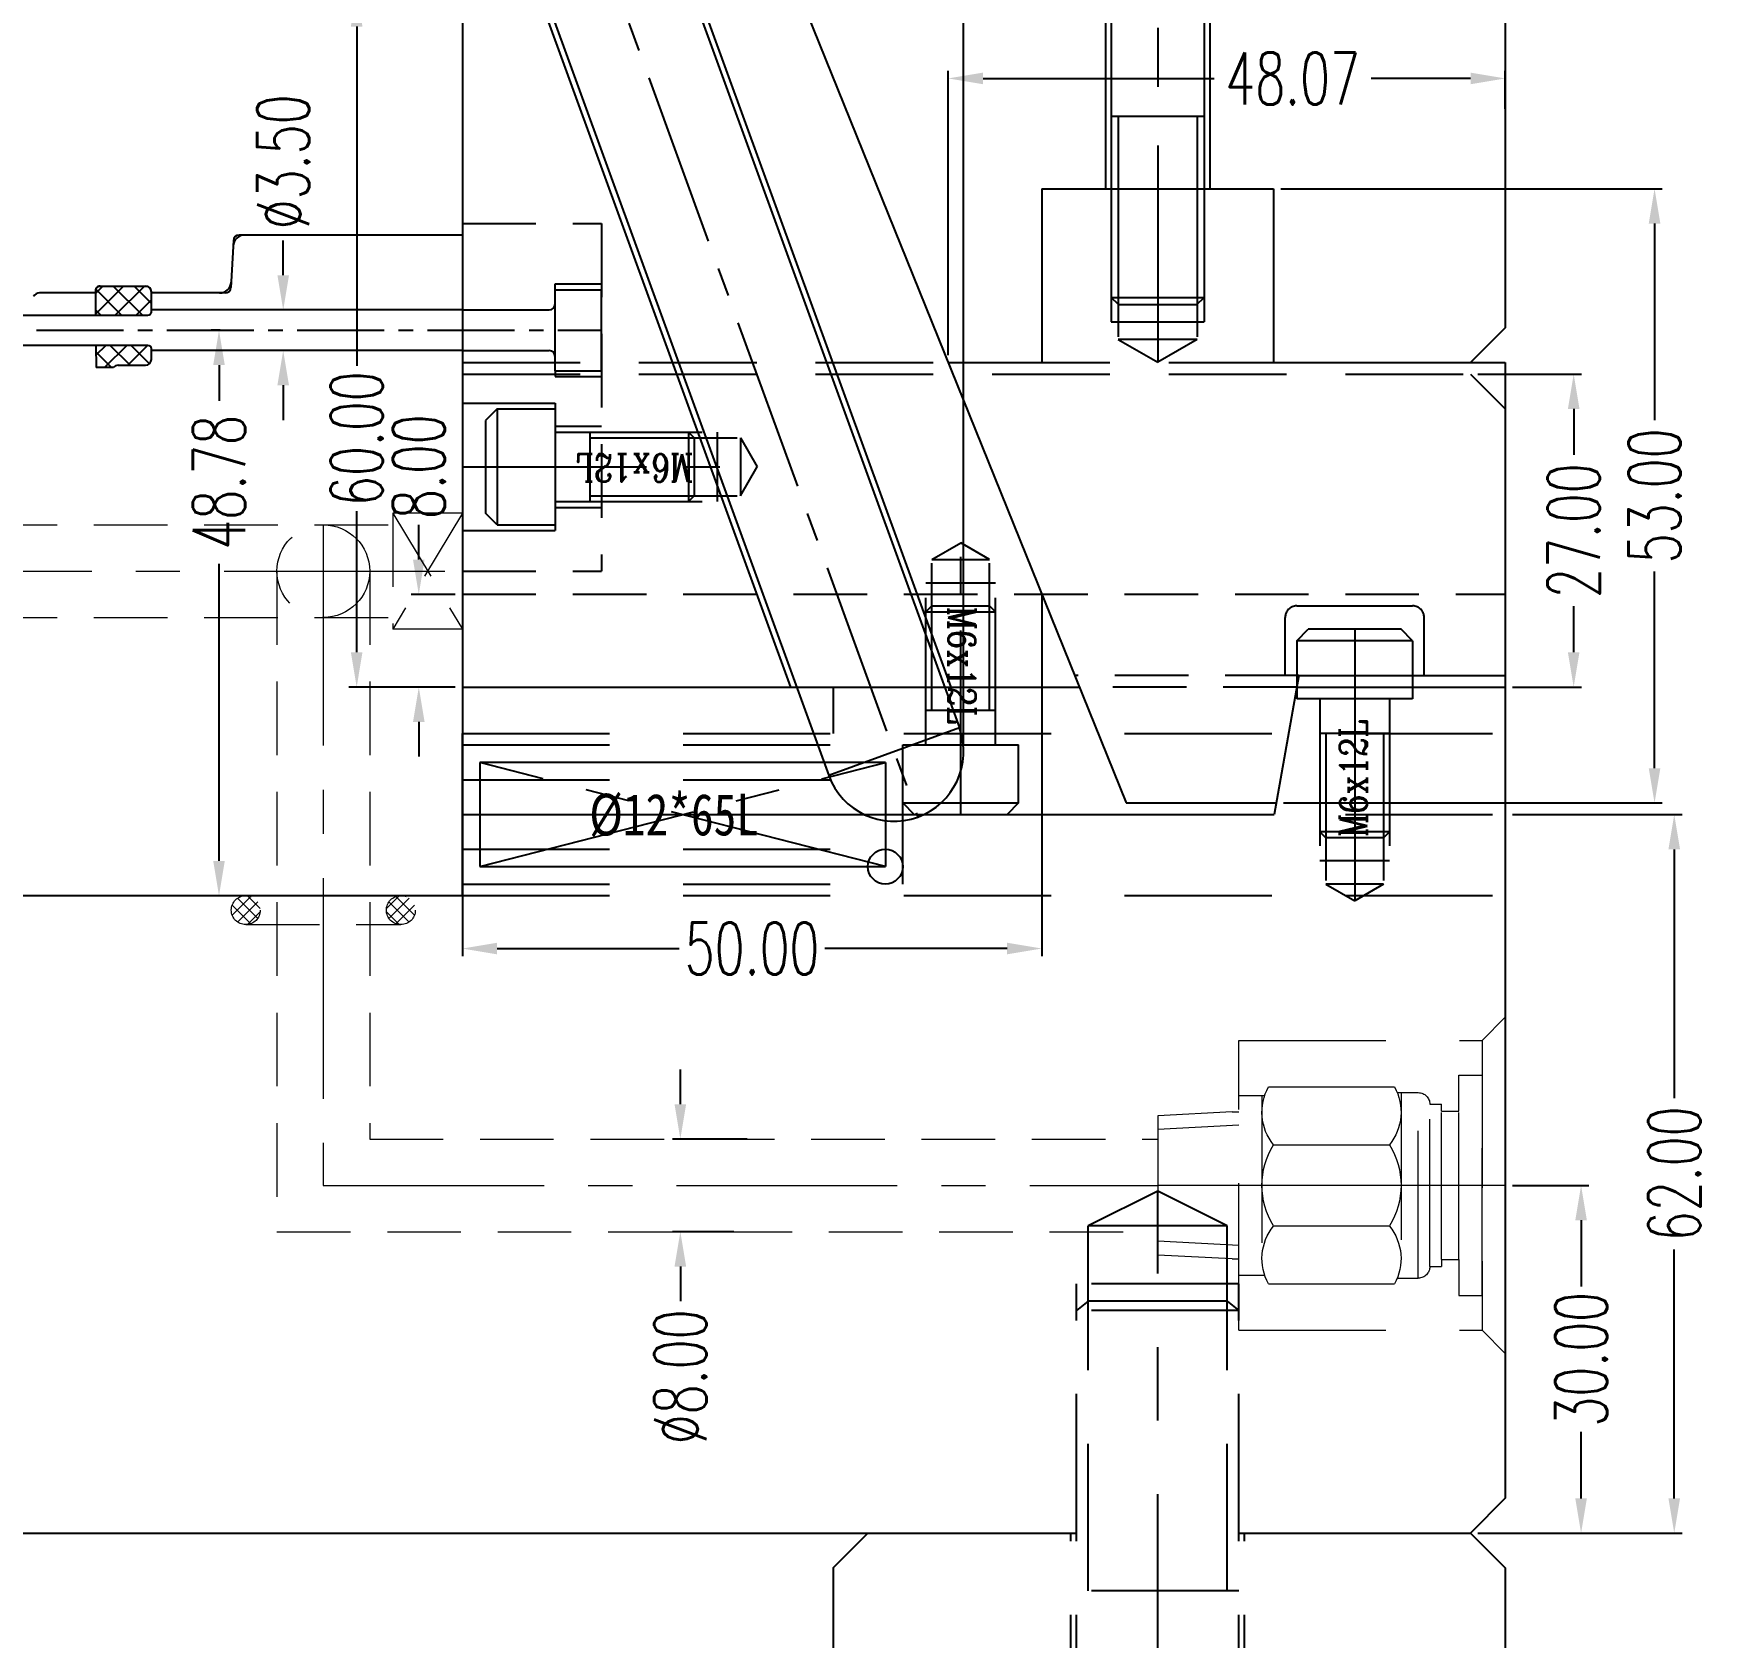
# Model space of a CAD drawing. Header units: inches. Extents: x 169168 to 170394, y -54081 to -53214.
# Drawn here: x 169806.4 to 169950.9, y -53927.9 to -53789.5 of the extents above; entities that cross this region are included whole.
import ezdxf

# ---------------------------------------------------------------- set-up
doc = ezdxf.new("R2010")
doc.units = ezdxf.units.IN
doc.header["$LTSCALE"] = 2
doc.header["$MEASUREMENT"] = 0
doc.header["$PDMODE"] = 3
doc.header["$PDSIZE"] = 0.3125
for name, pattern in [('ACAD_ISO02W100', [15, 12, -3]), ('CENTER', [50.8, 31.75, -6.35, 6.35, -6.35]), ('CENTER2', [1.125, 0.75, -0.125, 0.125, -0.125]), ('HIDDEN', [9.525, 6.35, -3.175])]:
    doc.linetypes.add(name, pattern=pattern)
doc.layers.get('0').update_dxf_attribs({"linetype": 'CONTINUOUS'})
doc.layers.get('Defpoints').update_dxf_attribs({"linetype": 'CONTINUOUS'})
for name, color, linetype in [('5', 5, 'CONTINUOUS'), ('CAV-COR', 1, 'CONTINUOUS'), ('PIN', 4, 'CONTINUOUS'), ('SCREW', 52, 'HIDDEN'), ('SILDE', 6, 'CONTINUOUS'), ('SLIDE', 6, 'CONTINUOUS'), ('SPRING', 160, 'CONTINUOUS'), ('WT', 4, 'CONTINUOUS'), ('文字', 1, 'CONTINUOUS')]:
    doc.layers.add(name, color=color, linetype=linetype)
for name, color, linetype, lineweight in [('dim', 3, 'CONTINUOUS', 15), ('WR', 122, 'HIDDEN', 18), ('螺絲', 42, 'ACAD_ISO02W100', 15)]:
    doc.layers.add(name, color=color, linetype=linetype, lineweight=lineweight)
doc.styles.add('ROMANC', font='romanc', dxfattribs={"width": 0.6, "height": 1})
doc.styles.get("Standard").update_dxf_attribs({"font": 'txt.shx', "width": 0.67})
doc.styles.add('新字体', font='KAIU.TTF', dxfattribs={"width": 0.75})
doc.dimstyles.new('2.00', dxfattribs={"dimtxt": 4.5, "dimasz": 3, "dimexe": 0.666, "dimexo": 0.626, "dimgap": 1, "dimtad": 0, "dimzin": 0, "dimdsep": 46, "dimtxsty": 'Standard', "dimcen": 0.09, "dimclrd": 3, "dimclre": 3, "dimclrt": 7, "dimazin": 0, "dimtfac": 1, "dimtofl": 0, "dimtmove": 0, "dimatfit": 0, "dimfxl": 0, "dimtolj": 1, "dimtzin": 0, "dimarcsym": 0})

# ---------------------------------------------------------------- blocks, each defined once
blk = doc.blocks.new('*D36955')
at = {"layer": 'Defpoints', "color": 0}
for p in [(169864.61, -53777.45), (169864.61, -53787.88), (169886.61, -53851.45)]:
    blk.add_point(p, dxfattribs=at)
at = {"layer": 'dim', "color": 3, "linetype": 'ByBlock', "lineweight": -2}
for p, q in [((169864.61, -53787.25), (169864.61, -53776.78)), ((169886.61, -53850.83), (169886.61, -53776.78)), ((169867.61, -53777.45), (169869.15, -53777.45)), ((169883.61, -53777.45), (169882.21, -53777.45))]:
    blk.add_line(p, q, dxfattribs=at)
at = {"layer": 'dim', "color": 3, "linetype": 'ByBlock'}
for points in [[(169867.61, -53776.95), (169867.61, -53777.95), (169864.61, -53777.45)], [(169883.61, -53777.95), (169883.61, -53776.95), (169886.61, -53777.45)]]:
    blk.add_solid(points, dxfattribs=at)
at = {"layer": 'dim', "color": 7, "linetype": 'ByBlock', "insert": (169875.68, -53777.45), "char_height": 4.5, "attachment_point": 5}
blk.add_mtext('\\A1;22.00', dxfattribs=at)
blk = doc.blocks.new('*D36957')
at = {"layer": 'Defpoints', "color": 0}
for p in [(169839.6, -53837.88), (169843.36, -53837.88), (169843.36, -53845.88)]:
    blk.add_point(p, dxfattribs=at)
at = {"layer": 'dim', "color": 3, "linetype": 'ByBlock', "lineweight": -2}
for p, q in [((169839.6, -53834.88), (169839.6, -53831.88)), ((169842.73, -53837.88), (169838.94, -53837.88)), ((169842.73, -53845.88), (169838.94, -53845.88)), ((169839.6, -53848.88), (169839.6, -53851.88))]:
    blk.add_line(p, q, dxfattribs=at)
at = {"layer": 'dim', "color": 3, "linetype": 'ByBlock'}
for points in [[(169839.1, -53834.88), (169840.1, -53834.88), (169839.6, -53837.88)], [(169840.1, -53848.88), (169839.1, -53848.88), (169839.6, -53845.88)]]:
    blk.add_solid(points, dxfattribs=at)
at = {"layer": 'dim', "color": 7, "linetype": 'ByBlock', "insert": (169839.6, -53826.86), "char_height": 4.5, "attachment_point": 5, "rotation": 90}
blk.add_mtext('\\A1;8.00', dxfattribs=at)
blk = doc.blocks.new('*D36958')
at = {"layer": 'Defpoints', "color": 0}
for p in [(169834.24, -53785.88), (169843.36, -53785.88), (169843.36, -53845.88)]:
    blk.add_point(p, dxfattribs=at)
at = {"layer": 'dim', "color": 3, "linetype": 'ByBlock', "lineweight": -2}
for p, q in [((169842.73, -53785.88), (169833.57, -53785.88)), ((169834.24, -53788.88), (169834.24, -53818.16)), ((169834.24, -53842.88), (169834.24, -53830.71)), ((169842.73, -53845.88), (169833.57, -53845.88))]:
    blk.add_line(p, q, dxfattribs=at)
at = {"layer": 'dim', "color": 3, "linetype": 'ByBlock'}
for points in [[(169834.74, -53788.88), (169833.74, -53788.88), (169834.24, -53785.88)], [(169833.74, -53842.88), (169834.74, -53842.88), (169834.24, -53845.88)]]:
    blk.add_solid(points, dxfattribs=at)
at = {"layer": 'dim', "color": 7, "linetype": 'ByBlock', "insert": (169834.24, -53824.44), "char_height": 4.5, "attachment_point": 5, "rotation": 90}
blk.add_mtext('\\A1;60.00', dxfattribs=at)
blk = doc.blocks.new('*D36959')
at = {"layer": 'Defpoints', "color": 0}
for p in [(169913.36, -53802.88), (169946.24, -53802.88), (169913.6, -53855.88)]:
    blk.add_point(p, dxfattribs=at)
at = {"layer": 'dim', "color": 3, "linetype": 'ByBlock', "lineweight": -2}
for p, q in [((169913.99, -53802.88), (169946.91, -53802.88)), ((169946.24, -53805.88), (169946.24, -53822.85)), ((169946.24, -53852.88), (169946.24, -53835.9)), ((169914.22, -53855.88), (169946.91, -53855.88))]:
    blk.add_line(p, q, dxfattribs=at)
at = {"layer": 'dim', "color": 3, "linetype": 'ByBlock'}
for points in [[(169946.74, -53805.88), (169945.74, -53805.88), (169946.24, -53802.88)], [(169945.74, -53852.88), (169946.74, -53852.88), (169946.24, -53855.88)]]:
    blk.add_solid(points, dxfattribs=at)
at = {"layer": 'dim', "color": 7, "linetype": 'ByBlock', "insert": (169946.24, -53829.38), "char_height": 4.5, "attachment_point": 5, "rotation": 90}
blk.add_mtext('\\A1;53.00', dxfattribs=at)
blk = doc.blocks.new('*D36960')
at = {"layer": 'Defpoints', "color": 0}
for p in [(169930.36, -53818.88), (169939.26, -53818.88), (169933.36, -53845.88)]:
    blk.add_point(p, dxfattribs=at)
at = {"layer": 'dim', "color": 3, "linetype": 'ByBlock', "lineweight": -2}
for p, q in [((169930.99, -53818.88), (169939.93, -53818.88)), ((169939.26, -53821.88), (169939.26, -53825.85)), ((169939.26, -53842.88), (169939.26, -53838.9)), ((169933.99, -53845.88), (169939.93, -53845.88))]:
    blk.add_line(p, q, dxfattribs=at)
at = {"layer": 'dim', "color": 3, "linetype": 'ByBlock'}
for points in [[(169939.76, -53821.88), (169938.76, -53821.88), (169939.26, -53818.88)], [(169938.76, -53842.88), (169939.76, -53842.88), (169939.26, -53845.88)]]:
    blk.add_solid(points, dxfattribs=at)
at = {"layer": 'dim', "color": 7, "linetype": 'ByBlock', "insert": (169939.26, -53832.38), "char_height": 4.5, "attachment_point": 5, "rotation": 90}
blk.add_mtext('\\A1;27.00', dxfattribs=at)
blk = doc.blocks.new('*D36961')
at = {"layer": 'Defpoints', "color": 0}
for p in [(169843.36, -53854.76), (169893.36, -53854.34), (169893.36, -53868.44)]:
    blk.add_point(p, dxfattribs=at)
at = {"layer": 'dim', "color": 3, "linetype": 'ByBlock', "lineweight": -2}
for p, q in [((169843.36, -53855.39), (169843.36, -53869.11)), ((169893.36, -53854.96), (169893.36, -53869.11)), ((169846.36, -53868.44), (169862.08, -53868.44)), ((169890.36, -53868.44), (169874.64, -53868.44))]:
    blk.add_line(p, q, dxfattribs=at)
at = {"layer": 'dim', "color": 3, "linetype": 'ByBlock'}
for points in [[(169846.36, -53867.94), (169846.36, -53868.94), (169843.36, -53868.44)], [(169890.36, -53868.94), (169890.36, -53867.94), (169893.36, -53868.44)]]:
    blk.add_solid(points, dxfattribs=at)
at = {"layer": 'dim', "color": 7, "linetype": 'ByBlock', "insert": (169868.36, -53868.44), "char_height": 4.5, "attachment_point": 5}
blk.add_mtext('\\A1;50.00', dxfattribs=at)
blk = doc.blocks.new('*D36962')
at = {"layer": 'Defpoints', "color": 0}
for p in [(169933.36, -53793.36), (169933.36, -53796.61), (169885.29, -53817.88)]:
    blk.add_point(p, dxfattribs=at)
at = {"layer": 'dim', "color": 3, "linetype": 'ByBlock', "lineweight": -2}
for p, q in [((169885.29, -53817.25), (169885.29, -53792.7)), ((169933.36, -53795.98), (169933.36, -53792.7)), ((169888.29, -53793.36), (169908.23, -53793.36)), ((169930.36, -53793.36), (169921.79, -53793.36))]:
    blk.add_line(p, q, dxfattribs=at)
at = {"layer": 'dim', "color": 3, "linetype": 'ByBlock'}
for points in [[(169888.29, -53792.86), (169888.29, -53793.86), (169885.29, -53793.36)], [(169930.36, -53793.86), (169930.36, -53792.86), (169933.36, -53793.36)]]:
    blk.add_solid(points, dxfattribs=at)
at = {"layer": 'dim', "color": 7, "linetype": 'ByBlock', "insert": (169915.01, -53793.36), "char_height": 4.5, "attachment_point": 5}
blk.add_mtext('\\A1;48.07', dxfattribs=at)
blk = doc.blocks.new('20160304.100245')
at = {"linetype": 'HIDDEN'}
for p, q in [((-5.5, 0), (-5.5, -8)), ((5.5, 0), (5.5, -8)), ((-3.5, -8), (-3.5, -12)), ((3.5, -8), (3.5, -12))]:
    blk.add_line(p, q, dxfattribs=at)
at = {"layer": 'SCREW', "linetype": 'CENTER', "ltscale": 0.25}
blk.add_line((0, 0), (0, -25.44), dxfattribs=at)
at = {"layer": 'SCREW'}
for p, q in [((-5, -3), (-4, -2)), ((4, -2), (-4, -2)), ((5, -3), (-5, -3)), ((-5, -3), (-5, -8)), ((5, -3), (5, -8)), ((5.5, -8), (-5.5, -8)), ((-3, -8), (-3, -22)), ((3, -8), (3, -22)), ((3, -11), (-3, -11)), ((-2.5, -11), (-2.5, -24)), ((2.5, -11), (2.5, -24)), ((-2.5, -20), (-3, -19.5)), ((3, -19.5), (-3, -19.5)), ((2.5, -20), (-2.5, -20)), ((2.5, -20), (3, -19.5)), ((3, -22), (-3, -22)), ((2.5, -24), (-2.5, -24)), ((-2.5, -24), (0, -25.44)), ((2.5, -24), (0, -25.44))]:
    blk.add_line(p, q, dxfattribs=at)
at = {"layer": 'SCREW', "linetype": 'Continuous'}
blk.add_line((5, -3), (4, -2), dxfattribs=at)
at = {"layer": 'dim', "linetype": 'ByBlock', "ltscale": 0.3, "style": 'ROMANC', "width": 0.8}
blk.add_text('M6x12L', height=2.383, rotation=90, dxfattribs=at).set_placement((1.09, -19.95))
blk = doc.blocks.new('20160107.134953')
at = {"layer": 'SCREW'}
for p, q in [((-2.5, 16.05), (0, 17.49)), ((2.5, 16.05), (0, 17.49)), ((-2.5, 16.05), (2.5, 16.05)), ((-2.5, 3.05), (-2.5, 16.05)), ((2.5, 3.05), (2.5, 16.05)), ((-3, 0.05), (-3, 14.05)), ((-3, 14.05), (3, 14.05)), ((3, 0.05), (3, 14.05)), ((-2.5, 12.05), (-3, 11.55)), ((-2.5, 12.05), (2.5, 12.05)), ((2.5, 12.05), (3, 11.55)), ((-3, 11.55), (3, 11.55)), ((-3, 3.05), (3, 3.05)), ((-5, 0.05), (5, 0.05)), ((-5, -4.95), (-5, 0.05)), ((5, -4.95), (5, 0.05)), ((-5, -4.95), (5, -4.95)), ((5, -4.95), (4, -5.95)), ((-4, -5.95), (4, -5.95))]:
    blk.add_line(p, q, dxfattribs=at)
at = {"layer": 'SCREW', "linetype": 'CENTER', "ltscale": 5}
blk.add_line((0, -5.95), (0, 17.49), dxfattribs=at)
at = {"layer": 'SCREW', "linetype": 'Continuous'}
blk.add_line((-5, -4.95), (-4, -5.95), dxfattribs=at)
at = {"layer": 'dim', "linetype": 'ByBlock', "ltscale": 0.3, "style": 'ROMANC', "width": 0.8}
blk.add_text('M6x12L', height=2.383, rotation=270, dxfattribs=at).set_placement((-1.09, 12))
blk = doc.blocks.new('*D38723')
at = {"layer": 'Defpoints', "color": 0}
for p in [(169933.36, -53720.88), (169836.36, -53729.88), (169903.36, -53752.6), (169933.36, -53814.88), (169880.67, -53851.62)]:
    blk.add_point(p, dxfattribs=at)
at = {"layer": 'dim', "color": 3, "linetype": 'ByBlock', "lineweight": -2}
for start, end in [(90.6998, 98.3012), (101.6988, 109.3002)]:
    blk.add_arc((169933.36, -53996.38), 245.62, start, end, dxfattribs=at)
at = {"layer": 'dim', "color": 3, "linetype": 'ByBlock'}
for points in [[(169930.36, -53751.28), (169930.36, -53750.28), (169933.36, -53750.76)], [(169852.01, -53764.1), (169852.35, -53765.04), (169849.36, -53765.58)]]:
    blk.add_solid(points, dxfattribs=at)
at = {"layer": 'dim', "color": 7, "linetype": 'ByBlock', "insert": (169890.71, -53754.5), "char_height": 4.5, "attachment_point": 5, "rotation": 10}
blk.add_mtext('\\A1;20.00%%d', dxfattribs=at)
blk = doc.blocks.new('*D38724')
at = {"layer": 'Defpoints', "color": 0}
for p in [(169933.36, -53720.88), (169910.52, -53759.34), (169872.36, -53785.88), (169933.36, -53814.88), (169900.64, -53855.88)]:
    blk.add_point(p, dxfattribs=at)
at = {"layer": 'dim', "color": 3, "linetype": 'ByBlock', "lineweight": -2}
blk.add_line((169872.13, -53785.29), (169866.07, -53770.29), dxfattribs=at)
for start, end in [(90.9604, 101), (105.8242, 111.0396)]:
    blk.add_arc((169933.36, -53936.86), 178.98, start, end, dxfattribs=at)
at = {"layer": 'dim', "color": 3, "linetype": 'ByBlock'}
for points in [[(169930.37, -53758.4), (169930.36, -53757.4), (169933.36, -53757.88)], [(169868.92, -53769.34), (169869.29, -53770.27), (169866.31, -53770.91)]]:
    blk.add_solid(points, dxfattribs=at)
at = {"layer": 'dim', "color": 7, "linetype": 'ByBlock', "insert": (169891.85, -53762.76), "char_height": 4.5, "attachment_point": 5, "rotation": 13.4121}
blk.add_mtext('\\A1;22.00%%d', dxfattribs=at)
blk = doc.blocks.new('20151021.111546')
at = {"layer": 'SCREW'}
for p, q in [((2.5, 16), (5, 17.44)), ((7.5, 16), (5, 17.44)), ((2.5, 16), (7.5, 16)), ((2.5, 3), (2.5, 16)), ((7.5, 3), (7.5, 16)), ((2, 0), (2, 14)), ((2, 14), (8, 14)), ((8, 0), (8, 14)), ((2.5, 12), (2, 11.5)), ((2.5, 12), (7.5, 12)), ((7.5, 12), (8, 11.5)), ((2, 11.5), (8, 11.5)), ((2, 3), (8, 3)), ((0, 0), (10, 0)), ((0, -5), (0, 0)), ((10, -5), (10, 0)), ((0, -5), (10, -5)), ((10, -5), (9, -6)), ((1, -6), (9, -6))]:
    blk.add_line(p, q, dxfattribs=at)
at = {"layer": 'SCREW', "linetype": 'CENTER', "ltscale": 0.25}
blk.add_line((5, -6), (5, 17.44), dxfattribs=at)
at = {"layer": 'SCREW', "linetype": 'Continuous'}
blk.add_line((0, -5), (1, -6), dxfattribs=at)
at = {"layer": 'dim', "linetype": 'ByBlock', "ltscale": 0.3, "style": 'ROMANC', "width": 0.8}
blk.add_text('M6x12L', height=2.383, rotation=270, dxfattribs=at).set_placement((3.91, 11.95))
blk = doc.blocks.new('*D38725')
at = {"layer": 'Defpoints', "color": 0}
for p in [(169933.36, -53856.88), (169947.94, -53856.88), (169930.36, -53918.88)]:
    blk.add_point(p, dxfattribs=at)
at = {"layer": 'dim', "color": 3, "linetype": 'ByBlock', "lineweight": -2}
for p, q in [((169933.99, -53856.88), (169948.61, -53856.88)), ((169947.94, -53859.88), (169947.94, -53881.35)), ((169947.94, -53915.88), (169947.94, -53894.4)), ((169930.99, -53918.88), (169948.61, -53918.88))]:
    blk.add_line(p, q, dxfattribs=at)
at = {"layer": 'dim', "color": 3, "linetype": 'ByBlock'}
for points in [[(169948.44, -53859.88), (169947.44, -53859.88), (169947.94, -53856.88)], [(169947.44, -53915.88), (169948.44, -53915.88), (169947.94, -53918.88)]]:
    blk.add_solid(points, dxfattribs=at)
at = {"layer": 'dim', "color": 7, "linetype": 'ByBlock', "insert": (169947.94, -53887.88), "char_height": 4.5, "attachment_point": 5, "rotation": 90}
blk.add_mtext('\\A1;62.00', dxfattribs=at)
blk = doc.blocks.new('*D38768')
at = {"layer": 'Defpoints', "color": 0}
for p in [(169827.9, -53813.34), (169828.39, -53813.34), (169828.47, -53816.84)]:
    blk.add_point(p, dxfattribs=at)
at = {"layer": 'dim', "color": 3, "linetype": 'ByBlock', "lineweight": -2}
for p, q in [((169827.9, -53810.34), (169827.9, -53807.34)), ((169827.76, -53813.34), (169827.23, -53813.34)), ((169827.85, -53816.84), (169827.23, -53816.84)), ((169827.9, -53819.84), (169827.9, -53822.84))]:
    blk.add_line(p, q, dxfattribs=at)
at = {"layer": 'dim', "color": 3, "linetype": 'ByBlock'}
for points in [[(169827.4, -53810.34), (169828.4, -53810.34), (169827.9, -53813.34)], [(169828.4, -53819.84), (169827.4, -53819.84), (169827.9, -53816.84)]]:
    blk.add_solid(points, dxfattribs=at)
at = {"layer": 'dim', "color": 7, "linetype": 'ByBlock', "insert": (169827.9, -53800.56), "char_height": 4.5, "attachment_point": 5, "rotation": 90}
blk.add_mtext('%%c3.50', dxfattribs=at)
blk = doc.blocks.new('*D38769')
at = {"layer": 'Defpoints', "color": 0}
for p in [(169822.36, -53815.09), (169823.09, -53815.09), (169825.41, -53863.88)]:
    blk.add_point(p, dxfattribs=at)
at = {"layer": 'dim', "color": 3, "linetype": 'ByBlock', "lineweight": -2}
for p, q in [((169822.46, -53815.09), (169821.69, -53815.09)), ((169822.36, -53818.09), (169822.36, -53821.18)), ((169822.36, -53860.88), (169822.36, -53835.24)), ((169824.79, -53863.88), (169821.69, -53863.88))]:
    blk.add_line(p, q, dxfattribs=at)
at = {"layer": 'dim', "color": 3, "linetype": 'ByBlock'}
for points in [[(169822.86, -53818.09), (169821.86, -53818.09), (169822.36, -53815.09)], [(169821.86, -53860.88), (169822.86, -53860.88), (169822.36, -53863.88)]]:
    blk.add_solid(points, dxfattribs=at)
at = {"layer": 'dim', "color": 7, "linetype": 'ByBlock', "insert": (169822.36, -53828.21), "char_height": 4.5, "attachment_point": 5, "rotation": 90}
blk.add_mtext('\\A1;48.78', dxfattribs=at)
blk = doc.blocks.new('*D38801')
at = {"layer": 'Defpoints', "color": 0}
for p in [(169933.36, -53888.88), (169939.9, -53888.88), (169930.36, -53918.88)]:
    blk.add_point(p, dxfattribs=at)
at = {"layer": 'dim', "color": 3, "linetype": 'ByBlock', "lineweight": -2}
for p, q in [((169933.99, -53888.88), (169940.56, -53888.88)), ((169939.9, -53891.88), (169939.9, -53897.6)), ((169939.9, -53915.88), (169939.9, -53910.15)), ((169930.99, -53918.88), (169940.56, -53918.88))]:
    blk.add_line(p, q, dxfattribs=at)
at = {"layer": 'dim', "color": 3, "linetype": 'ByBlock'}
for points in [[(169940.4, -53891.88), (169939.4, -53891.88), (169939.9, -53888.88)], [(169939.4, -53915.88), (169940.4, -53915.88), (169939.9, -53918.88)]]:
    blk.add_solid(points, dxfattribs=at)
at = {"layer": 'dim', "color": 7, "linetype": 'ByBlock', "insert": (169939.9, -53903.88), "char_height": 4.5, "attachment_point": 5, "rotation": 90}
blk.add_mtext('\\A1;30.00', dxfattribs=at)
blk = doc.blocks.new('*X38094')
at = {"color": 0}
for p, q in [((-7.86, -0.44), (-6.25, 1.17)), ((-6.25, -1.17), (-7.86, 0.44)), ((-5.66, -0.71), (-7.4, 1.03)), ((-7.4, -1.03), (-5.66, 0.71)), ((-5.45, 0.15), (-6.54, 1.24)), ((5.45, 0.15), (6.54, 1.24)), ((5.66, -0.71), (7.4, 1.03)), ((7.4, -1.03), (5.66, 0.71)), ((7.86, -0.44), (6.25, 1.17)), ((6.25, -1.17), (7.86, 0.44)), ((-6.54, -1.24), (-5.45, -0.15)), ((6.54, -1.24), (5.45, -0.15))]:
    blk.add_line(p, q, dxfattribs=at)
blk = doc.blocks.new('*D38802')
at = {"layer": 'Defpoints', "color": 0}
for p in [(169868.56, -53884.88), (169862.17, -53892.88), (169867.42, -53892.88)]:
    blk.add_point(p, dxfattribs=at)
at = {"layer": 'dim', "color": 3, "linetype": 'ByBlock', "lineweight": -2}
for p, q in [((169862.17, -53881.88), (169862.17, -53878.88)), ((169867.93, -53884.88), (169861.5, -53884.88)), ((169866.79, -53892.88), (169861.5, -53892.88)), ((169862.17, -53895.88), (169862.17, -53898.88))]:
    blk.add_line(p, q, dxfattribs=at)
at = {"layer": 'dim', "color": 3, "linetype": 'ByBlock'}
for points in [[(169861.67, -53881.88), (169862.67, -53881.88), (169862.17, -53884.88)], [(169862.67, -53895.88), (169861.67, -53895.88), (169862.17, -53892.88)]]:
    blk.add_solid(points, dxfattribs=at)
at = {"layer": 'dim', "color": 7, "linetype": 'ByBlock', "insert": (169862.17, -53905.4), "char_height": 4.5, "attachment_point": 5, "rotation": 90}
blk.add_mtext('%%c8.00', dxfattribs=at)
blk = doc.blocks.new('20150129.111502')
at = {"layer": '5', "color": 122, "linetype": 'HIDDEN', "lineweight": 0}
for p, q in [((0, 14.5), (0, -14.5)), ((2, 12.5), (0, 14.5)), ((2, 12.5), (2, -12.5)), ((23, 12.5), (2, 12.5)), ((23, -12.5), (23, 12.5)), ((2, -9.5), (2, 9.5)), ((4.01, 9.5), (2, 9.5)), ((4.01, 6.4), (4.01, 9.5)), ((7.51, -8), (7.51, 8)), ((9.33, 8), (7.51, 8)), ((9, 8), (9, -8)), ((20.43, 8.5), (9.57, 8.5)), ((23, 7.75), (20.77, 7.75)), ((21, 7.75), (21, -7.75)), ((4.01, -6.4), (4.01, 6.4)), ((5.51, 6.4), (4.01, 6.4)), ((5.51, 6.4), (5.51, 7)), ((6.51, 7), (5.51, 7)), ((5.51, 6.4), (5.51, 7)), ((5.51, -6.4), (5.51, 6.4)), ((6.51, -7), (6.51, 7)), ((23.56, 6.35), (23, 6.35)), ((23.56, 6.35), (30, 6.01)), ((30, 6.01), (30, -6.01)), ((23, 5.19), (30, 4.82)), ((20.01, 3.5), (9.99, 3.5)), ((20.01, -3.5), (9.99, -3.5)), ((23, -5.19), (30, -4.82)), ((5.51, -6.4), (4.01, -6.4)), ((4.01, -6.4), (4.01, -9.5)), ((5.51, -6.4), (5.51, -7)), ((5.51, -6.4), (5.51, -7)), ((6.51, -7), (5.51, -7)), ((23.56, -6.35), (23, -6.35)), ((23.56, -6.35), (30, -6.01)), ((9.33, -8), (7.51, -8)), ((20.43, -8.5), (9.57, -8.5)), ((23, -7.75), (20.77, -7.75)), ((4.01, -9.5), (2, -9.5)), ((2, -12.5), (0, -14.5)), ((23, -12.5), (2, -12.5))]:
    blk.add_line(p, q, dxfattribs=at)
at = {"layer": '5', "color": 122, "linetype": 'CENTER', "lineweight": 0, "ltscale": 0.5}
blk.add_line((0, 0), (30, 0), dxfattribs=at)
at = {"layer": '5', "color": 122, "linetype": 'HIDDEN', "lineweight": 0}
for centre, radius, start, end in [((7.51, 7), 1, 90, 180), ((13.47, 6.32), 4.47, 150.752, 219.0183), ((16.53, 6.32), 4.47, 320.9817, 29.248), ((15.66, 0), 6.66, 148.3016, 211.6984), ((14.34, 0), 6.66, 328.3016, 31.6984), ((13.47, -6.32), 4.47, 140.9817, 209.248), ((16.53, -6.32), 4.47, 330.752, 39.0183), ((7.51, -7), 1, 180, 270)]:
    blk.add_arc(centre, radius, start, end, dxfattribs=at)

msp = doc.modelspace()

# ---------------------------------------------------------------- linework, layer by layer
at = {"linetype": 'Continuous'}
for p, q in [((169933.361, -53720.875), (169933.361, -53814.875)), ((169933.361, -53814.875), (169930.361, -53817.875)), ((169933.361, -53821.875), (169933.361, -53915.875)), ((169933.361, -53915.875), (169930.361, -53918.875)), ((169726.361, -53918.875), (169896.361, -53918.875)), ((169875.361, -53921.875), (169878.361, -53918.875)), ((169910.361, -53918.875), (169930.361, -53918.875)), ((169930.361, -53918.875), (169933.361, -53921.875)), ((169875.361, -53921.875), (169875.361, -54015.875)), ((169933.361, -53921.875), (169933.361, -53990.875))]:
    msp.add_line(p, q, dxfattribs=at)
at = {"color": 7, "linetype": 'Continuous'}
for p, q in [((169898.861, -53727.875), (169898.861, -53802.875)), ((169907.861, -53727.875), (169907.861, -53802.875))]:
    msp.add_line(p, q, dxfattribs=at)
at = {"color": 8, "linetype": 'HIDDEN', "ltscale": 0.8}
for p, q in [((169843.361, -53817.875), (169930.361, -53817.875)), ((169843.361, -53818.875), (169930.361, -53818.875)), ((169930.361, -53818.875), (169933.361, -53821.875))]:
    msp.add_line(p, q, dxfattribs=at)
at = {"linetype": 'HIDDEN'}
for p, q in [((169903.361, -53889.375), (169897.361, -53892.375)), ((169909.361, -53892.375), (169903.361, -53889.375)), ((169909.361, -53892.375), (169897.361, -53892.375)), ((169897.361, -53923.875), (169897.361, -53892.375)), ((169909.361, -53923.875), (169909.361, -53892.375)), ((169910.361, -53897.375), (169896.361, -53897.375)), ((169896.361, -54033.875), (169896.361, -53897.375)), ((169910.361, -54033.875), (169910.361, -53897.375)), ((169897.361, -53898.875), (169896.361, -53899.675)), ((169910.361, -53899.675), (169896.361, -53899.675)), ((169909.361, -53898.875), (169897.361, -53898.875)), ((169909.361, -53898.875), (169910.361, -53899.675)), ((169895.861, -54033.875), (169895.861, -53918.875)), ((169910.861, -54033.875), (169910.861, -53918.875)), ((169910.361, -53923.875), (169896.361, -53923.875))]:
    msp.add_line(p, q, dxfattribs=at)
at = {"linetype": 'CENTER', "ltscale": 0.5}
msp.add_line((169903.361, -54048.875), (169903.361, -53889.375), dxfattribs=at)
at = {"layer": 'CAV-COR'}
for p, q in [((169843.361, -53767.875), (169843.361, -53863.875)), ((169823.598, -53807.349), (169823.386, -53811.401)), ((169843.361, -53806.875), (169824.097, -53806.875)), ((169811.694, -53811.875), (169806.875, -53811.875)), ((169811.689, -53811.674), (169811.689, -53811.875)), ((169811.692, -53811.678), (169811.711, -53813.785)), ((169812.333, -53811.272), (169811.694, -53811.911)), ((169814.129, -53811.272), (169811.71, -53813.691)), ((169813.951, -53813.785), (169811.717, -53811.551)), ((169811.998, -53811.272), (169816.023, -53811.272)), ((169815.747, -53813.785), (169813.234, -53811.272)), ((169815.925, -53811.272), (169813.412, -53813.785)), ((169816.526, -53812.768), (169815.03, -53811.272)), ((169816.023, -53811.272), (169816.209, -53811.31)), ((169816.508, -53811.775), (169816.526, -53811.775)), ((169816.508, -53811.875), (169816.518, -53811.875)), ((169816.526, -53813.483), (169816.526, -53811.775)), ((169822.886, -53811.875), (169816.526, -53811.875)), ((169811.689, -53812.78), (169811.702, -53812.78)), ((169812.155, -53813.785), (169811.707, -53813.337)), ((169816.526, -53812.467), (169815.208, -53813.785)), ((169816.508, -53813.508), (169816.508, -53813.576)), ((169811.733, -53816.398), (169811.75, -53818.307)), ((169813.085, -53818.307), (169811.738, -53816.961)), ((169812.595, -53816.398), (169811.741, -53817.252)), ((169814.392, -53816.398), (169812.482, -53818.307)), ((169814.68, -53818.106), (169812.972, -53816.398)), ((169816.188, -53816.398), (169814.479, -53818.106)), ((169816.349, -53817.979), (169814.768, -53816.398)), ((169816.508, -53816.607), (169816.508, -53816.699)), ((169816.526, -53817.604), (169816.526, -53816.699)), ((169813.259, -53818.307), (169811.75, -53818.307)), ((169813.661, -53818.106), (169816.023, -53818.106)), ((169723.361, -53863.875), (169843.361, -53863.875))]:
    msp.add_line(p, q, dxfattribs=at)
for points in [[(169823.725, -53807.344), (169823.653, -53807.346), (169823.598, -53807.349)], [(169811.689, -53811.677), (169811.691, -53811.677), (169811.692, -53811.678), (169811.692, -53811.678)], [(169816.209, -53811.31), (169816.366, -53811.419), (169816.471, -53811.582)]]:
    msp.add_lwpolyline(points, dxfattribs=at)
for centre, radius, start, end in [((169824.572, -53807.875), 1, 90, 177), ((169824.097, -53807.375), 0.5, 90, 177), ((169806.875, -53812.475), 0.6, 90.00098, 150.75386), ((169812.091, -53811.674), 0.402, 90, 180), ((169812.094, -53811.674), 0.402, 90, 180.5), ((169816.023, -53811.775), 0.502, 0, 90), ((169822.412, -53810.875), 1, 269.99925, 356.99996), ((169822.886, -53811.375), 0.5, 270, 357), ((169816.023, -53817.604), 0.502, 270, 0), ((169813.661, -53818.609), 0.502, 90, 143.13492)]:
    msp.add_arc(centre, radius, start, end, dxfattribs=at)
at = {"layer": 'PIN', "linetype": 'CENTER2', "ltscale": 10}
msp.add_line((169836.361, -53729.875), (169882.673, -53857.118), dxfattribs=at)
at = {"layer": 'PIN'}
for p, q in [((169844.906, -53735.81), (169886.25, -53849.402)), ((169833.63, -53739.915), (169874.974, -53853.507)), ((169886.25, -53849.402), (169874.974, -53853.507))]:
    msp.add_line(p, q, dxfattribs=at)
at = {"layer": 'PIN', "linetype": 'Continuous', "ltscale": 0.3}
for p, q in [((169851.361, -53811.091), (169855.361, -53811.091)), ((169851.361, -53811.591), (169851.361, -53811.091)), ((169851.361, -53811.591), (169855.361, -53811.591)), ((169851.361, -53818.591), (169851.361, -53811.591)), ((169855.361, -53818.591), (169855.361, -53811.591)), ((169843.361, -53813.341), (169816.526, -53813.341)), ((169843.361, -53813.341), (169850.861, -53813.341)), ((169796.752, -53813.785), (169816.224, -53813.785)), ((169816.224, -53816.398), (169796.752, -53816.398)), ((169843.361, -53816.841), (169816.526, -53816.841)), ((169843.361, -53816.841), (169850.861, -53816.841)), ((169851.361, -53818.591), (169855.361, -53818.591)), ((169851.361, -53818.591), (169851.361, -53819.091)), ((169851.361, -53819.091), (169855.361, -53819.091))]:
    msp.add_line(p, q, dxfattribs=at)
at = {"layer": 'PIN', "linetype": 'CENTER2', "ltscale": 5}
msp.add_line((169795.361, -53815.091), (169855.361, -53815.091), dxfattribs=at)
at = {"layer": 'PIN', "linetype": 'Continuous', "ltscale": 0.3}
for centre, radius, start, end in [((169850.861, -53812.841), 0.5, 270, 0), ((169816.224, -53813.483), 0.301, 270, 0), ((169816.224, -53816.699), 0.301, 0, 90), ((169850.861, -53817.341), 0.5, 0, 90)]:
    msp.add_arc(centre, radius, start, end, dxfattribs=at)
at = {"layer": 'PIN'}
msp.add_arc((169880.612, -53851.455), 6, 200, 20, dxfattribs=at)
at = {"layer": 'SCREW', "linetype": 'CENTER', "ltscale": 0.4}
msp.add_line((169903.361, -53717.875), (169903.361, -53817.838), dxfattribs=at)
at = {"layer": 'SCREW', "linetype": 'Continuous'}
for p, q in [((169899.361, -53727.875), (169899.361, -53814.375)), ((169907.361, -53727.875), (169907.361, -53814.375)), ((169899.361, -53796.604), (169907.361, -53796.604)), ((169899.361, -53812.25), (169907.361, -53812.25)), ((169899.986, -53812.875), (169899.361, -53812.25)), ((169899.986, -53812.875), (169906.736, -53812.875)), ((169906.736, -53812.875), (169907.361, -53812.25)), ((169899.361, -53814.375), (169907.361, -53814.375)), ((169899.961, -53815.875), (169903.361, -53817.838)), ((169906.761, -53815.875), (169899.961, -53815.875)), ((169906.761, -53815.875), (169903.361, -53817.838))]:
    msp.add_line(p, q, dxfattribs=at)
at = {"layer": 'SCREW', "ltscale": 1.5}
for p, q in [((169899.961, -53796.604), (169899.961, -53815.875)), ((169906.761, -53796.604), (169906.761, -53815.875))]:
    msp.add_line(p, q, dxfattribs=at)
at = {"layer": 'SILDE', "linetype": 'ByBlock'}
for p, q in [((169872.361, -53785.875), (169900.643, -53855.875)), ((169850.305, -53787.191), (169871.664, -53845.875)), ((169864.637, -53788.559), (169885.499, -53845.875)), ((169893.361, -53802.875), (169893.361, -53817.875)), ((169893.361, -53802.875), (169913.361, -53802.875)), ((169913.361, -53802.875), (169913.361, -53817.875)), ((169885.29, -53817.875), (169893.361, -53817.875)), ((169913.361, -53817.875), (169933.361, -53817.875)), ((169933.361, -53817.875), (169933.361, -53844.875)), ((169893.361, -53837.852), (169893.361, -53856.875)), ((169915.537, -53844.875), (169913.421, -53856.875)), ((169915.537, -53844.875), (169933.361, -53844.875)), ((169843.361, -53845.875), (169896.602, -53845.875)), ((169915.361, -53845.875), (169933.361, -53845.875)), ((169900.643, -53855.875), (169913.598, -53855.875)), ((169893.361, -53856.875), (169913.421, -53856.875))]:
    msp.add_line(p, q, dxfattribs=at)
at = {"layer": 'SILDE', "linetype": 'HIDDEN', "ltscale": 0.5}
for p, q in [((169843.361, -53805.875), (169855.361, -53805.875)), ((169855.361, -53805.875), (169855.361, -53835.875)), ((169843.361, -53835.875), (169855.361, -53835.875)), ((169843.361, -53837.875), (169933.361, -53837.875)), ((169915.537, -53844.875), (169896.198, -53844.875)), ((169915.361, -53845.875), (169896.602, -53845.875))]:
    msp.add_line(p, q, dxfattribs=at)
at = {"layer": 'SLIDE', "linetype": 'HIDDEN'}
for p, q in [((169915.361, -53838.875), (169925.361, -53838.875)), ((169914.361, -53844.875), (169914.361, -53839.875)), ((169926.361, -53844.875), (169926.361, -53839.875))]:
    msp.add_line(p, q, dxfattribs=at)
for centre, start, end in [((169915.361, -53839.875), 90, 180), ((169925.361, -53839.875), 0, 90)]:
    msp.add_arc(centre, 1, start, end, dxfattribs=at)
at = {"layer": 'SPRING', "linetype": 'HIDDEN'}
for p, q in [((169875.361, -53845.875), (169875.361, -53849.875)), ((169843.361, -53849.875), (169933.361, -53849.875)), ((169843.361, -53850.875), (169881.361, -53850.875)), ((169843.361, -53853.875), (169881.361, -53853.875)), ((169843.361, -53859.875), (169881.361, -53859.875)), ((169843.361, -53862.875), (169881.361, -53862.875)), ((169843.361, -53863.875), (169933.361, -53863.875))]:
    msp.add_line(p, q, dxfattribs=at)
at = {"layer": 'SPRING'}
for p, q in [((169843.361, -53863.875), (169843.361, -53849.875)), ((169881.361, -53862.875), (169881.361, -53850.875))]:
    msp.add_line(p, q, dxfattribs=at)
at = {"layer": 'SPRING', "linetype": 'CENTER', "ltscale": 10}
for p, q in [((169879.861, -53852.375), (169844.861, -53852.375)), ((169844.861, -53861.375), (169879.861, -53861.375))]:
    msp.add_line(p, q, dxfattribs=at)
at = {"layer": 'SPRING', "linetype": 'CENTER', "ltscale": 0.3}
for p, q in [((169844.861, -53861.375), (169879.861, -53852.375)), ((169879.861, -53861.375), (169844.861, -53852.375)), ((169844.861, -53852.375), (169844.861, -53861.375)), ((169879.861, -53852.375), (169879.861, -53861.375))]:
    msp.add_line(p, q, dxfattribs=at)
at = {"layer": 'SPRING', "linetype": 'CENTER'}
msp.add_line((169843.361, -53856.875), (169933.361, -53856.875), dxfattribs=at)
at = {"layer": 'SPRING', "linetype": 'Continuous'}
msp.add_circle((169879.861, -53861.375), 1.5, dxfattribs=at)
at = {"layer": 'WR', "linetype": 'HIDDEN', "ltscale": 0.5}
for p, q in [((169735.361, -53831.875), (169837.361, -53831.875)), ((169837.361, -53830.875), (169837.361, -53840.875)), ((169837.361, -53830.875), (169843.361, -53840.875)), ((169843.361, -53830.875), (169837.361, -53840.875)), ((169843.361, -53830.875), (169837.361, -53830.875)), ((169843.361, -53830.875), (169843.361, -53840.875)), ((169827.361, -53835.875), (169827.361, -53892.875)), ((169835.361, -53835.875), (169835.361, -53884.875)), ((169735.361, -53839.875), (169837.361, -53839.875)), ((169843.361, -53840.875), (169837.361, -53840.875)), ((169824.671, -53863.875), (169838.051, -53863.875)), ((169824.671, -53866.375), (169838.051, -53866.375)), ((169835.361, -53884.875), (169903.361, -53884.875)), ((169827.361, -53892.875), (169903.361, -53892.875))]:
    msp.add_line(p, q, dxfattribs=at)
at = {"layer": 'WR', "linetype": 'CENTER', "ltscale": 0.3}
for p, q in [((169831.361, -53831.875), (169831.361, -53888.875)), ((169731.361, -53835.875), (169843.361, -53835.875)), ((169831.361, -53888.875), (169903.361, -53888.875))]:
    msp.add_line(p, q, dxfattribs=at)
at = {"layer": 'WR', "linetype": 'HIDDEN', "ltscale": 0.5}
for centre, radius in [((169831.361, -53835.875), 4), ((169824.671, -53865.125), 1.25), ((169838.051, -53865.125), 1.25)]:
    msp.add_circle(centre, radius, dxfattribs=at)

# ---------------------------------------------------------------- block references
at = {"layer": 'SCREW', "linetype": 'ByBlock', "ltscale": 0.3, "rotation": 90}
msp.add_blockref('20160304.100245', (169843.361, -53826.875), dxfattribs=at)
at = {"layer": 'SCREW', "linetype": 'ByBlock', "ltscale": 0.3}
msp.add_blockref('20151021.111546', (169881.361, -53850.875), dxfattribs=at)
at = {"layer": 'WR', "linetype": 'HIDDEN', "ltscale": 0.5, "xscale": -1, "rotation": 180}
msp.add_blockref('*X38094', (169831.361, -53865.125), dxfattribs=at)
at = {"layer": 'WT', "linetype": 'ByBlock', "xscale": -0.9999999999999991}
msp.add_blockref('20150129.111502', (169933.361, -53888.875), dxfattribs=at)
at = {"layer": '螺絲', "rotation": 180}
msp.add_blockref('20160107.134953', (169920.361, -53846.83), dxfattribs=at)

# ---------------------------------------------------------------- texts
at = {"layer": '文字', "style": '新字体', "width": 0.8}
msp.add_text('%%C12*65L', height=3.5968, dxfattribs=at).set_placement((169854.307, -53858.676))

# ---------------------------------------------------------------- dimensions: what is measured, and where the dimension line sits
at = {"layer": 'dim', "linetype": 'ByBlock'}
dim = msp.add_angular_dim_2l(base=(169903.361, -53752.603), line1=((169933.361, -53720.875), (169933.361, -53814.875)), line2=((169836.361, -53729.875), (169880.673, -53851.623)), dimstyle='2.00', dxfattribs=at)
dim.commit()
dim.dimension.update_dxf_attribs({"geometry": '*D38723', "text_midpoint": (169890.71, -53754.496)})
dim = msp.add_angular_dim_2l(base=(169910.516, -53759.342), line1=((169933.361, -53720.875), (169933.361, -53814.875)), line2=((169872.361, -53785.875), (169900.643, -53855.875)), dimstyle='2.00', dxfattribs=at)
dim.commit()
dim.dimension.update_dxf_attribs({"geometry": '*D38724', "text_midpoint": (169891.846, -53762.759), "dimtype": 162})
for base, p1, p2, picture, middle in [((169864.609, -53777.446), (169886.612, -53851.455), (169864.609, -53787.875), '*D36955', (169875.682, -53777.446)), ((169933.361, -53793.361), (169885.29, -53817.875), (169933.361, -53796.607), '*D36962', (169915.007, -53793.361)), ((169893.361, -53868.444), (169843.361, -53854.762), (169893.361, -53854.339), '*D36961', (169868.361, -53868.444))]:
    dim = msp.add_linear_dim(base=base, p1=p1, p2=p2, dimstyle='2.00', dxfattribs=at)
    dim.commit()
    dim.dimension.update_dxf_attribs({"geometry": picture, "text_midpoint": middle, "dimtype": 160})
for base, p1, p2, picture, middle in [((169834.239, -53785.875), (169843.361, -53845.875), (169843.361, -53785.875), '*D36958', (169834.239, -53824.436)), ((169822.355, -53815.091), (169825.412, -53863.875), (169823.087, -53815.091), '*D38769', (169822.355, -53828.213)), ((169839.602, -53837.875), (169843.361, -53845.875), (169843.361, -53837.875), '*D36957', (169839.602, -53826.855)), ((169947.942, -53856.875), (169930.361, -53918.875), (169933.361, -53856.875), '*D38725', (169947.942, -53887.875))]:
    dim = msp.add_linear_dim(base=base, p1=p1, p2=p2, angle=90, dimstyle='2.00', dxfattribs=at)
    dim.commit()
    dim.dimension.update_dxf_attribs({"geometry": picture, "text_midpoint": middle, "dimtype": 160})
for base, p1, p2, picture, middle in [((169827.898, -53813.341), (169828.474, -53816.841), (169828.386, -53813.341), '*D38768', (169827.898, -53800.562)), ((169862.17, -53892.875), (169868.56, -53884.875), (169867.419, -53892.875), '*D38802', (169862.17, -53905.403))]:
    dim = msp.add_linear_dim(base=base, p1=p1, p2=p2, angle=90, text='%%c<>', dimstyle='2.00', dxfattribs=at)
    dim.commit()
    dim.dimension.update_dxf_attribs({"geometry": picture, "text_midpoint": middle})
for base, p1, p2, picture, middle in [((169946.24, -53802.875), (169913.598, -53855.875), (169913.361, -53802.875), '*D36959', (169946.24, -53829.375)), ((169939.261, -53818.875), (169933.361, -53845.875), (169930.361, -53818.875), '*D36960', (169939.261, -53832.375)), ((169939.899, -53888.875), (169930.361, -53918.875), (169933.361, -53888.875), '*D38801', (169939.899, -53903.875))]:
    dim = msp.add_linear_dim(base=base, p1=p1, p2=p2, angle=90, dimstyle='2.00', dxfattribs=at)
    dim.commit()
    dim.dimension.update_dxf_attribs({"geometry": picture, "text_midpoint": middle})

doc.saveas('drawing.dxf')
